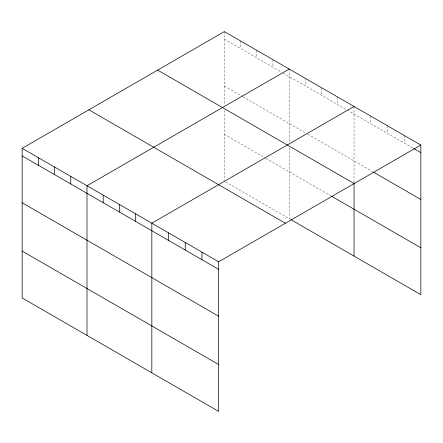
<?xml version="1.0" encoding="UTF-8"?>
<svg xmlns="http://www.w3.org/2000/svg" width="443" height="443" viewBox="0 0 443 443"><rect width="100%" height="100%" fill="white"/><g stroke="black" fill="none" stroke-linecap="round" stroke-linejoin="round"><path stroke-width="0.33" stroke-dasharray="2.21 1.66" d="M224.352 39.15L281.089 71.91M283.404 73.25L346.515 109.681M347.09 110.019L413.097 148.123M224.352 86.036L242.299 96.397M242.875 96.729L305.404 132.834M307.724 134.168L372.53 171.585M224.352 134.34L265.457 158.073M266.038 158.406L330.882 195.845M225.509 181.89L290.353 219.329M404.149 135.397L404.149 142.956M387.442 125.757L387.442 133.315M370.741 116.11L370.741 123.669M354.04 106.47L354.04 182.992M337.826 97.111L337.826 104.67M321.618 87.747L321.618 95.311M305.404 78.389L305.404 85.948M289.196 69.03L289.196 142.796M289.196 147.624L289.196 218.659M272.982 59.672L272.982 67.231M256.774 50.314L256.774 57.872M240.56 40.95L240.56 48.514M224.352 31.591L224.352 105.356M224.352 110.185L224.352 180.528"/><path stroke-width="0.66" d="M420.85 145.044L218.648 261.78L218.648 411.409L22.15 297.956L22.15 148.333L224.352 31.591L420.85 145.044L420.85 294.667L290.929 219.662M289.196 69.03L86.994 185.767L86.994 335.395M354.04 106.47L151.838 223.206L151.838 372.834M413.69 148.466L420.85 152.602M373.726 172.277L420.85 199.483M157.625 70.116L354.123 183.563M331.458 196.177L420.85 247.787M88.877 109.809L285.375 223.255M22.15 148.333L218.648 261.78M22.15 155.892L218.648 269.338M22.15 202.772L218.648 316.224M22.15 251.076L218.648 364.523M354.04 182.992L354.04 256.098M201.947 252.139L201.947 259.698M185.246 242.493L185.246 250.051M168.545 232.852L168.545 240.411M135.63 213.847L135.63 221.406M119.416 204.489L119.416 212.047M103.208 195.13L103.208 202.689M70.786 176.408L70.786 183.972M54.572 167.05L54.572 174.608M38.364 157.691L38.364 165.25"/></g></svg>
